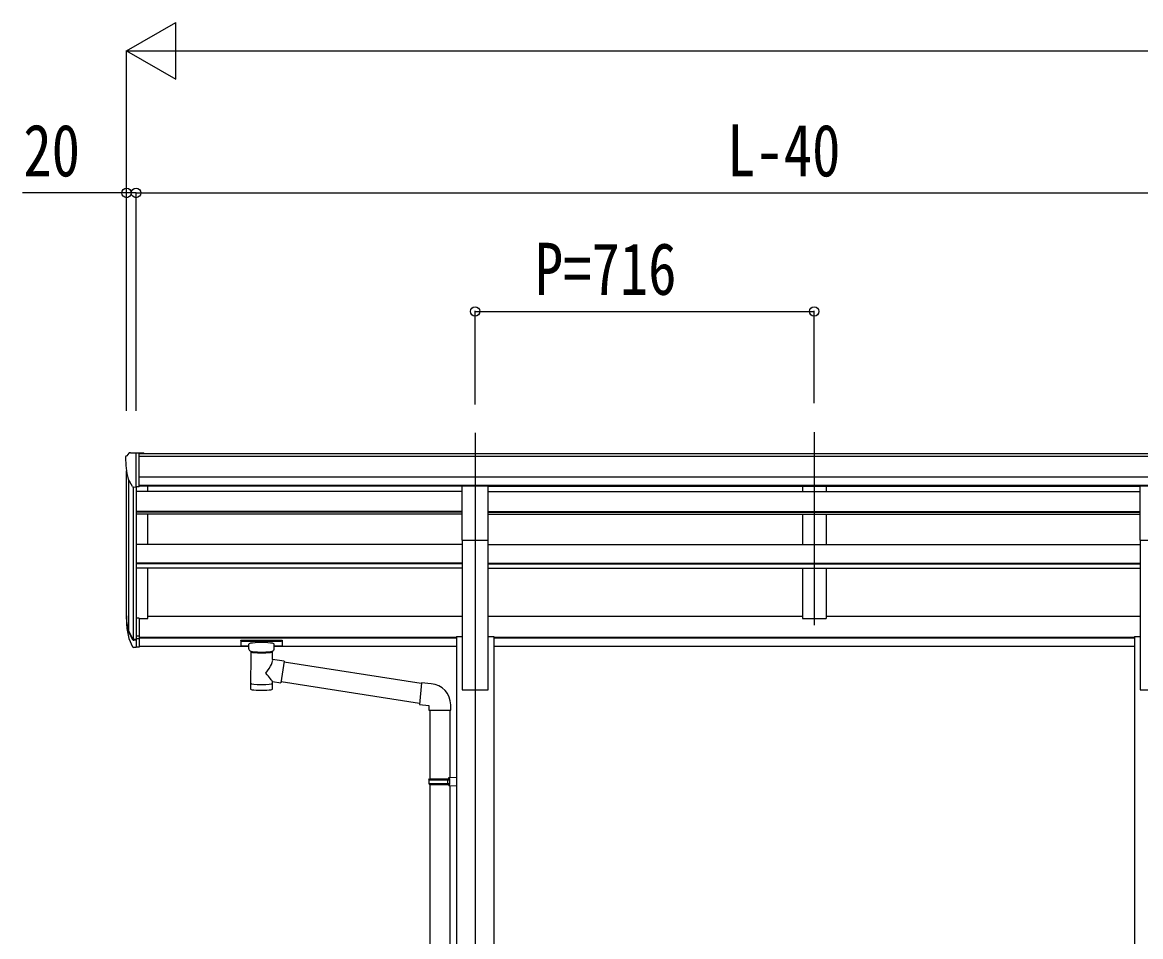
# Model space of a CAD drawing. Units: millimetres, scale not verified. Extents: x -12615 to 12615, y -8910 to 8910.
# Drawn here: x -6032 to -3671, y -3711 to -1781 of the extents above; entities that cross this region are included whole.
import ezdxf
from ezdxf.enums import TextEntityAlignment as Align

# ---------------------------------------------------------------- set-up
doc = ezdxf.new("R2010")
doc.units = ezdxf.units.MM
doc.header["$LTSCALE"] = 40
for name, color, linetype in [('0-3_YKK_12', 2, 'Continuous'), ('0-4_YKK_13', 4, 'Continuous'), ('0-5_YKK_A1', 4, 'Continuous'), ('0-6_YKK_D', 6, 'Continuous')]:
    doc.layers.add(name, color=color, linetype=linetype)
doc.styles.add('ＭＳ ゴシック', font='')
doc.styles.get('ＭＳ ゴシック').set_extended_font_data('MS Gothic')

msp = doc.modelspace()

# ---------------------------------------------------------------- linework, layer by layer
at = {"layer": '0-3_YKK_12'}
for p, q in [((-5076.16, -2647.77), (-5076.16, -5561.34)), ((-4360.16, -2646.36), (-4360.16, -3053.15))]:
    msp.add_line(p, q, dxfattribs=at)
at = {"layer": '0-4_YKK_13'}
for p, q in [((-5807.25, -2690.25), (-5811.32, -2696.06)), ((-5804.16, -2689.69), (-5806.49, -2689.83)), ((-5804.16, -2689.69), (-5785.66, -2689.69)), ((-5792.16, -2762.67), (-5792.16, -2689.69)), ((-5785.66, -2689.69), (-5775.66, -2689.77)), ((-5785.66, -2761.67), (-5785.66, -2689.69)), ((-5775.66, -2691.29), (-5775.66, -2689.77)), ((-5814.16, -2699.06), (-5814.16, -2699.69)), ((-5799.78, -2760.86), (-5809.06, -2744.79)), ((-5792.16, -2762.67), (-5797.37, -2762.35)), ((-5785.66, -2761.67), (-5792.16, -2761.67)), ((-5103.66, -2759.53), (-5048.66, -2759.53)), ((-5103.66, -2873.69), (-5103.66, -2759.53)), ((-5048.66, -2873.69), (-5048.66, -2759.53)), ((-3671.66, -2759.53), (-3616.66, -2759.53)), ((-3671.66, -2873.69), (-3671.66, -2759.53)), ((-5103.66, -2873.69), (-5048.66, -2873.69)), ((-3671.66, -2873.69), (-3616.66, -2873.69)), ((-5792.16, -3038.64), (-5792.16, -3100.52)), ((-5785.66, -3038.64), (-5792.16, -3038.64)), ((-5785.66, -3038.64), (-5785.66, -3099.7)), ((-5809.77, -3064.68), (-5799.6, -3083.85)), ((-5798.59, -3082.6), (-5808.35, -3064.19)), ((-5807.18, -3081.53), (-5799.6, -3099.02)), ((-5792.16, -3083.35), (-5797.29, -3083.35)), ((-5792.16, -3085.35), (-5797.01, -3085.35)), ((-5785.66, -3076.95), (-5792.16, -3076.95)), ((-5785.66, -3082.35), (-5792.16, -3082.35)), ((-5570.66, -3085.41), (-5570.66, -3096.16)), ((-5570.66, -3085.6), (-5570.66, -3087.14)), ((-5568.66, -3084.74), (-5485.66, -3084.74)), ((-5568.66, -3086.92), (-5485.66, -3086.92)), ((-5554.16, -3103.64), (-5554.16, -3093.36)), ((-5500.16, -3103.64), (-5500.16, -3093.36)), ((-5483.66, -3085.41), (-5483.66, -3096.16)), ((-5792.16, -3100.52), (-5797.01, -3100.52)), ((-5785.66, -3099.7), (-5792.16, -3099.7)), ((-5568.66, -3096.83), (-5554.16, -3096.83)), ((-5550.06, -3108.14), (-5550.08, -3188.43)), ((-5504.26, -3125.71), (-5504.26, -3108.13)), ((-5500.16, -3096.83), (-5485.66, -3096.83)), ((-5479.04, -3129.62), (-5504.26, -3125.7)), ((-5479.04, -3129.62), (-5486.06, -3174.88)), ((-5189.7, -3176.57), (-5479.35, -3131.63)), ((-5504.24, -3188.43), (-5504.26, -3171.8)), ((-5504.26, -3172.05), (-5486.06, -3174.88)), ((-5193.37, -3218.5), (-5485.79, -3173.14)), ((-5168.74, -3176.93), (-5189.57, -3175.11)), ((-5173.66, -3232.68), (-5127.66, -3232.68)), ((-5171.66, -3232.68), (-5171.66, -3377.44)), ((-5129.66, -3232.68), (-5129.66, -3374.88)), ((-5127.66, -3232.68), (-5127.66, -3221.76)), ((-5131.66, -3374.94), (-5115.66, -3374.47)), ((-5131.66, -3376.94), (-5131.66, -3374.94)), ((-5115.66, -3374.47), (-5115.66, -3392.41)), ((-5173.66, -3379.44), (-5172.66, -3377.44)), ((-5173.66, -3379.44), (-5129.66, -3379.44)), ((-5173.66, -3379.44), (-5173.66, -3387.44)), ((-5173.66, -3387.44), (-5129.66, -3387.44)), ((-5173.66, -3387.44), (-5172.66, -3389.44)), ((-5172.66, -3377.44), (-5129.66, -3377.44)), ((-5172.66, -3389.44), (-5129.66, -3389.44)), ((-5171.66, -3389.44), (-5171.66, -4119.75)), ((-5134.14, -3379.44), (-5134.57, -3377.44)), ((-5131.66, -3376.94), (-5129.66, -3376.94)), ((-5131.66, -3391.94), (-5131.66, -3389.94)), ((-5131.66, -3391.94), (-5115.66, -3392.41)), ((-5129.66, -3392), (-5129.66, -4117.19))]:
    msp.add_line(p, q, dxfattribs=at)
for points in [[(-5570.66, -3085.41), (-5570.62, -3085.21), (-5570.54, -3085.07), (-5570.44, -3084.98), (-5570.34, -3084.92), (-5570.22, -3084.87), (-5569.93, -3084.81), (-5569.44, -3084.76), (-5568.89, -3084.74), (-5568.66, -3084.74)], [(-5485.66, -3084.74), (-5485.31, -3084.75), (-5484.78, -3084.77), (-5484.33, -3084.82), (-5484.02, -3084.9), (-5483.85, -3085), (-5483.74, -3085.14), (-5483.67, -3085.32), (-5483.66, -3085.41)], [(-5570.66, -3096.16), (-5570.62, -3096.36), (-5570.54, -3096.5), (-5570.44, -3096.59), (-5570.34, -3096.65), (-5570.22, -3096.7), (-5569.93, -3096.76), (-5569.44, -3096.81), (-5568.89, -3096.83), (-5568.66, -3096.83)], [(-5554.12, -3103.58), (-5554.15, -3103.94), (-5553.9, -3104.89), (-5553.38, -3105.78), (-5552.57, -3106.62), (-5551.46, -3107.41), (-5550.06, -3108.14)], [(-5504.26, -3108.13), (-5504.03, -3108.03), (-5502.67, -3107.3), (-5501.56, -3106.45), (-5500.8, -3105.58), (-5500.34, -3104.68), (-5500.17, -3103.8)], [(-5485.66, -3096.83), (-5485.31, -3096.82), (-5484.78, -3096.8), (-5484.33, -3096.75), (-5484.02, -3096.67), (-5483.85, -3096.57), (-5483.74, -3096.43), (-5483.67, -3096.25), (-5483.66, -3096.16)], [(-5189.57, -3175.11), (-5193.58, -3220.94), (-5173.66, -3222.68), (-5173.66, -3232.68)], [(-5134.14, -3379.44), (-5134.14, -3387.44), (-5134.57, -3389.44)], [(-5131.66, -3389.94), (-5129.66, -3389.94), (-5129.66, -3376.94)]]:
    msp.add_lwpolyline(points, dxfattribs=at)
for centre, radius, start, end in [((-5806.43, -2690.83), 1, 93.5, 145), ((-5811.16, -2699.06), 3, 93, 180), ((-5612.16, -2699.69), 202, 180, 192.90261), ((-5797.19, -2759.36), 3, 210, 266.5), ((-5723.5, -3042.51), 89.07, 174.49576, 194.41188), ((-5724.21, -3038.23), 88.05, 177.22392, 197.21071), ((-5678.94, -3045.46), 133.22, 183.27987, 195.71302), ((-5797.01, -3082.35), 3, 210, 270), ((-5797.29, -3081.85), 1.5, 210, 270), ((-5797.01, -3097.52), 3, 210, 270), ((-5172.66, -3221.76), 45, 0, 85)]:
    msp.add_arc(centre, radius, start, end, dxfattribs=at)
for centre, major_axis, ratio, start_param, end_param in [((-5568.66, -3087.14), (2, 0), 0.109601, 1.5707963, 3.1415927), ((-5527.16, -3093.36), (27, 0), 0.122176, 6.2831853, 9.424778), ((-5485.66, -3087.14), (2, 0), 0.109601, 0, 1.5707963), ((-5527.15, -3108.59), (-22.91, 0.42), 0.072511, 0.0008029, 1.5715993), ((-5527.15, -3110.21), (-22.91, 0.42), 0.072511, 0.0008029, 1.5715993), ((-5527.17, -3108.59), (22.92, 0.42), 0.07247, 4.71158, 6.2823764), ((-5527.17, -3110.21), (22.92, 0.42), 0.07247, 4.71158, 6.2823764), ((-5516.16, -3103.64), (16, 0), 0.361356, 6.2636979, 6.2831853), ((-5527.16, -3152.25), (-22.81, -26.62), 0.234429, 1.6855472, 3.1268519), ((-5524.6, -3149.61), (20.32, -22.25), 0.045535, 0.0389954, 1.3075346), ((-5527.16, -3175.99), (22.91, 0), 0.122865, 3.1415927, 6.2831853), ((-5527.16, -3188.43), (22.92, 0), 0.101955, 3.1415499, 6.2833984)]:
    msp.add_ellipse(centre, major_axis=major_axis, ratio=ratio, start_param=start_param, end_param=end_param, dxfattribs=at)
at = {"layer": '0-5_YKK_A1'}
for p, q in [((-5785.66, -2691.29), (-2944.66, -2691.29)), ((-5785.66, -2696.64), (-2944.66, -2696.64)), ((-5812.16, -3040.81), (-5812.16, -2728.04)), ((-5807.88, -2746.84), (-5807.88, -3065.07)), ((-5798.16, -2762.2), (-5798.16, -3083.08)), ((-5792.16, -2762.67), (-5792.16, -3038.64)), ((-5785.66, -2740.17), (-2934.66, -2740.17)), ((-5785.66, -2757.84), (-2934.66, -2757.84)), ((-5103.66, -2760.21), (-5785.66, -2760.21)), ((-5767.16, -2771.47), (-5767.16, -2760.21)), ((-5048.66, -2760.21), (-3671.66, -2760.21)), ((-4385.16, -2760.28), (-4385.16, -2771.47)), ((-4335.16, -2760.28), (-4335.16, -2771.47)), ((-5103.66, -2771.47), (-5792.16, -2771.47)), ((-5048.66, -2771.47), (-3671.66, -2771.47)), ((-5103.66, -2813.39), (-5792.16, -2813.39)), ((-5103.66, -2814.89), (-5792.16, -2814.89)), ((-5103.66, -2819.09), (-5792.16, -2819.09)), ((-5767.16, -2882.82), (-5767.16, -2819.09)), ((-5048.66, -2813.39), (-3671.66, -2813.39)), ((-5048.66, -2814.89), (-3671.66, -2814.89)), ((-5048.66, -2819.09), (-3671.66, -2819.09)), ((-4385.16, -2819.09), (-4385.16, -2882.82)), ((-4335.16, -2819.09), (-4335.16, -2882.82)), ((-5103.66, -2873.26), (-5103.66, -3190.05)), ((-5048.66, -3190.05), (-5048.66, -2873.26)), ((-3671.66, -2873.26), (-3671.66, -3190.05)), ((-5103.67, -2882.82), (-5792.16, -2882.82)), ((-5048.65, -2882.82), (-3671.65, -2882.82)), ((-5103.66, -2922.27), (-5792.16, -2922.27)), ((-5103.66, -2923.74), (-5792.16, -2923.74)), ((-5048.66, -2922.27), (-3671.66, -2922.27)), ((-5048.66, -2923.74), (-3671.66, -2923.74)), ((-5103.66, -2933), (-5792.16, -2933)), ((-5767.16, -3039.47), (-5767.16, -2933)), ((-5048.66, -2933), (-3671.66, -2933)), ((-4385.16, -2933), (-4385.16, -3039.49)), ((-4335.16, -2933), (-4335.16, -3039.49)), ((-5785.66, -3039.47), (-5767.16, -3039.47)), ((-5767.16, -3034.67), (-5103.66, -3034.67)), ((-5048.66, -3034.67), (-4385.16, -3034.67)), ((-4385.16, -3039.49), (-4335.16, -3039.49)), ((-4335.16, -3034.67), (-3671.66, -3034.67)), ((-5785.66, -3078.76), (-5115.66, -3078.76)), ((-5785.66, -3080.16), (-5115.66, -3080.16)), ((-5115.66, -3077.48), (-5115.66, -4765.05)), ((-5115.66, -3077.48), (-5103.66, -3077.48)), ((-5048.66, -3077.48), (-5036.66, -3077.48)), ((-5036.66, -3077.48), (-5036.66, -4765.05)), ((-5036.66, -3078.76), (-3683.66, -3078.76)), ((-5036.66, -3080.16), (-3683.66, -3080.16)), ((-3683.66, -3077.48), (-3683.66, -4765.06)), ((-3683.66, -3077.48), (-3671.66, -3077.48)), ((-5785.66, -3097.53), (-5554.16, -3097.53)), ((-5500.16, -3097.53), (-5115.66, -3097.53)), ((-5036.66, -3097.53), (-3683.66, -3097.53)), ((-5103.66, -3190.05), (-5048.66, -3190.05)), ((-3671.66, -3190.05), (-3616.66, -3190.05))]:
    msp.add_line(p, q, dxfattribs=at)
at = {"layer": '0-6_YKK_D'}
for p, q in [((-5812.16, -1841.29), (-5708.24, -1781.29)), ((-5708.24, -1901.29), (-5708.24, -1781.29)), ((-5812.16, -2600.86), (-5812.16, -1840.29)), ((-5812.16, -1841.29), (-5708.24, -1901.29)), ((-5812.16, -1841.29), (-5604.31, -1841.29)), ((-5692.16, -1841.29), (-164.16, -1841.29)), ((-5812.16, -2599.86), (-5812.16, -2140.29)), ((-5792.16, -2600.86), (-5792.16, -2140.29)), ((-5792.16, -2600.86), (-5792.16, -2140.29)), ((-5792.16, -2141.29), (-2928.16, -2141.29)), ((-5076.16, -2587.91), (-5076.16, -2390.29)), ((-5076.16, -2391.29), (-4360.16, -2391.29)), ((-4360.16, -2585.03), (-4360.16, -2390.29))]:
    msp.add_line(p, q, dxfattribs=at)
msp.add_lwpolyline([(-5792.16, -2141.29), (-5812.16, -2141.29), (-6032.16, -2141.29)], dxfattribs=at)
for centre in [(-5812.16, -2141.29), (-5792.16, -2141.29), (-5792.16, -2141.29), (-5076.16, -2391.29), (-4360.16, -2391.29)]:
    msp.add_circle(centre, 10, dxfattribs=at)

# ---------------------------------------------------------------- texts
at = {"layer": '0-6_YKK_D', "style": 'ＭＳ ゴシック', "width": 0.8}
for s, p in [('20', (-6030.16, -2139.29)), ('L-40', (-4544.16, -2139.29)), ('P=716', (-4950.16, -2389.29))]:
    msp.add_text(s, height=110, dxfattribs=at).set_placement(p, align=Align.BOTTOM_LEFT)

doc.saveas('drawing.dxf')
